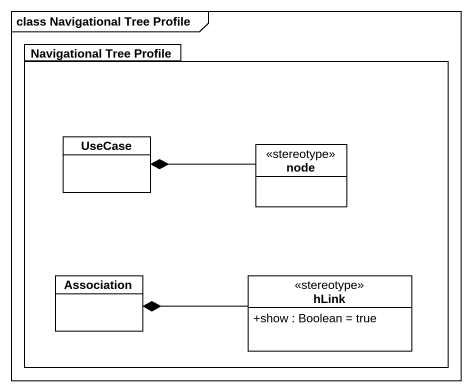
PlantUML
@startuml
mainframe class Navigational Tree Profile
hide circle
hide empty members
skinparam classAttributeIconSize 0
package "Navigational Tree Profile" as Navigational_Tree_Profile {
  class "UseCase" as UseCase_
  class "node" as node_ <<stereotype>>
  class Association
  class hLink <<stereotype>> {
    +show : Boolean = true
  }
}
node_ -left-* UseCase_
hLink -left-* Association
@enduml
